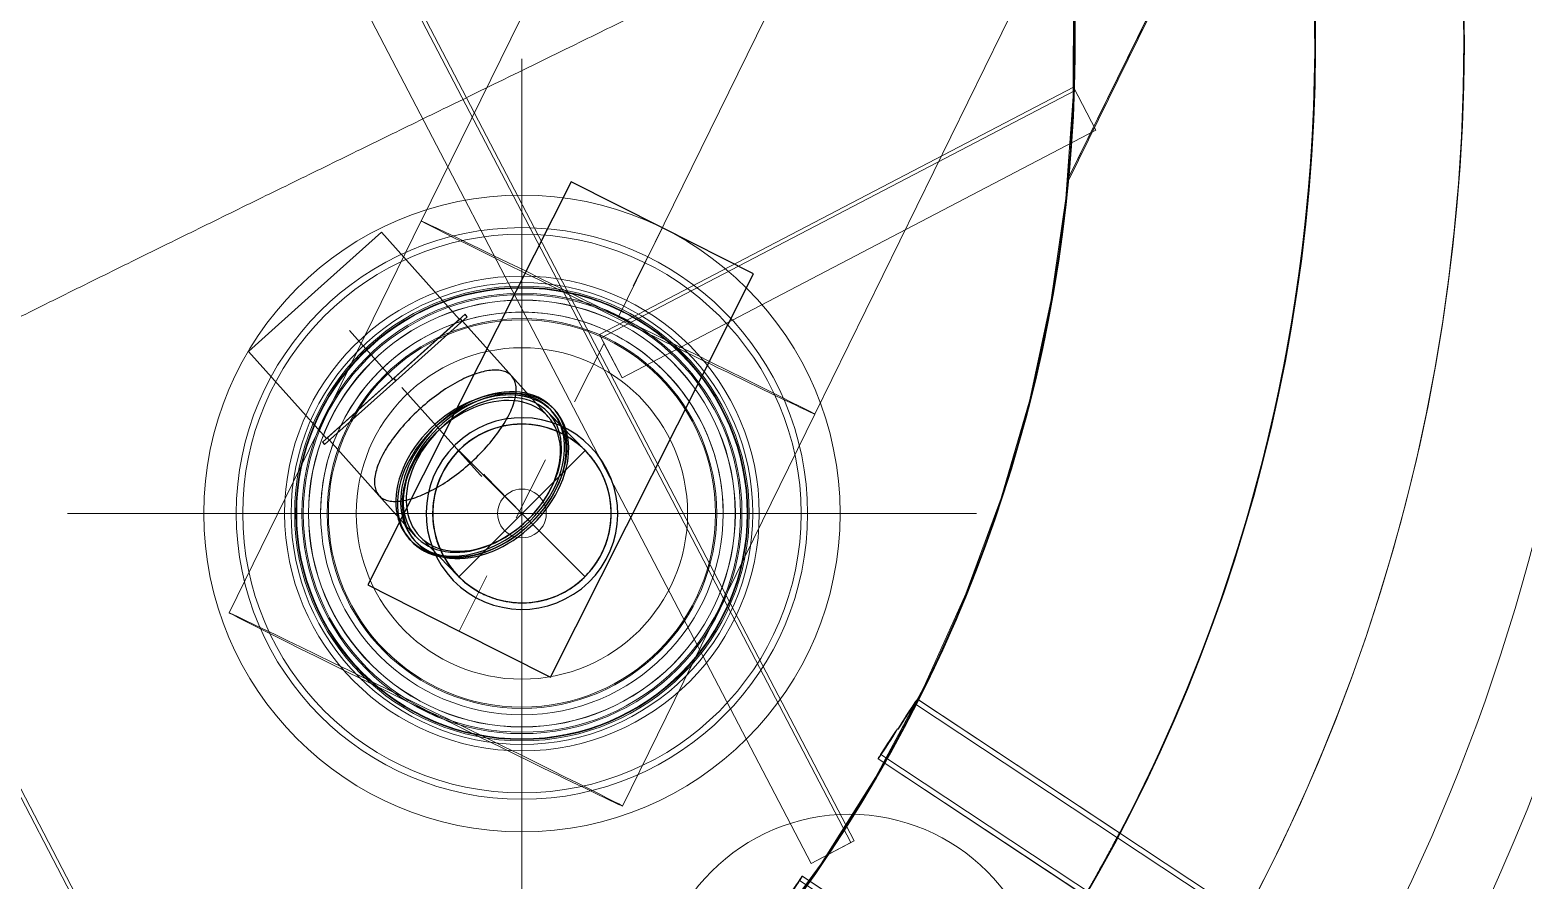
# Model space of a CAD drawing. Header units: metres. Extents: x 1753726 to 1755216, y 5920592 to 5921703.
# Drawn here: x 1754214.161 to 1754216.461, y 5920998.963 to 5921000.272 of the extents above; entities that cross this region are included whole.
import ezdxf

# ---------------------------------------------------------------- set-up
doc = ezdxf.new("R2010")
doc.units = ezdxf.units.M
for name, pattern in [('CENTER', [50.8, 31.75, -6.35, 6.35, -6.35]), ('Centre', [0.01, 0.006, -0.00125, 0.0015, -0.00125]), ('HIDDEN2', [4.7625, 3.175, -1.5875])]:
    doc.linetypes.add(name, pattern=pattern)
for name, color, linetype, lineweight in [('A-FLOR-____-OTLN', 9, 'Continuous', 9), ('A-GENM-____-OTLN', 4, 'Continuous', 9), ('A-WALL-____-OTLN', 2, 'Continuous', 9), ('M-HVAC-DUCT-CNTR', 70, 'Centre', 9), ('M-HVAC-DUCT-OTLN', 70, 'Continuous', 25), ('P-PIPE-____-CNTR', 1, 'CENTER', 9), ('P-PIPE-____-OTLN', 6, 'HIDDEN2', 18), ('S-BEAM-____-OTLN', 7, 'Continuous', 9), ('S-FNDN-____-OTLN', 7, 'Continuous', 9)]:
    doc.layers.add(name, color=color, linetype=linetype, lineweight=lineweight)

# ---------------------------------------------------------------- blocks, each defined once
blk = doc.blocks.new('308492-ARUP-TUTB-MOD-0001_rvt-1-X-ARUP-GL-HERNE_BAY_ALIGNMENT')
at = {"layer": 'P-PIPE-____-CNTR'}
blk.add_line((1754215.067, 5920999.829), (1754222.3612, 5921014.6943), dxfattribs=at)
blk.add_line((1754215.067, 5920999.829), (1754222.3612, 5921014.6943), dxfattribs=at)
at = {"layer": 'P-PIPE-____-OTLN'}
for p, q in [((1754222.0583, 5921014.843), (1754214.764, 5920999.9776)), ((1754215.37, 5920999.6803), (1754222.6642, 5921014.5456))]:
    blk.add_line(p, q, dxfattribs=at)
for start_param, end_param in [(0, 1.570796), (4.712389, 6.283185), (1.570796, 3.141593), (3.141593, 4.712389)]:
    blk.add_ellipse((1754215.067, 5920999.829), major_axis=(-0.303, 0.1487), ratio=0.005, start_param=start_param, end_param=end_param, dxfattribs=at)
blk = doc.blocks.new('308492-ARUP-STTW-MOD-0400_rvt-1-X-ARUP-GL-HERNE_BAY_ALIGNMENT')
at = {"layer": 'A-FLOR-____-OTLN'}
for start, end in [(0, 180), (0, 180), (180, 0), (180, 0)]:
    blk.add_arc((1754213.52, 5921000.2536), 3.35, start, end, dxfattribs=at)
at = {"layer": 'S-BEAM-____-OTLN'}
for radius, start, end in [(3.355, 0, 180), (3.355, 0, 180), (3.055, 0, 180), (3.055, 0, 180), (3.355, 180, 0), (3.355, 180, 0), (3.055, 180, 0), (3.055, 180, 0)]:
    blk.add_arc((1754213.52, 5921000.2536), radius, start, end, dxfattribs=at)
at = {"layer": 'S-FNDN-____-OTLN'}
for radius, start, end in [(4.175, 23.9577, 203.9577), (4.175, 23.9577, 203.9577), (3.175, 23.9577, 203.9577), (3.175, 23.9577, 203.9577), (4.175, 203.9577, 23.9577), (4.175, 203.9577, 23.9577), (3.175, 203.9577, 23.9577), (3.175, 203.9577, 23.9577)]:
    blk.add_arc((1754213.5201, 5921000.2533), radius, start, end, dxfattribs=at)
blk = doc.blocks.new('Bell Out - Insitu8 - Bell Out - Insitu-4405573-X-ARUP-GL-HERNE_BAY_ALIGNMENT')
at = {"layer": 'A-WALL-____-OTLN'}
for radius, start, end in [(2.85, 0, 180), (2.85, 0, 180), (2.25, 0, 180), (2.25, 0, 180), (2.85, 180, 0), (2.85, 180, 0), (2.25, 180, 0), (2.25, 180, 0)]:
    blk.add_arc((-221.1651, -116.2567), radius, start, end, dxfattribs=at)
blk = doc.blocks.new('Bell Out - Insitu11 - Bell Out - Insitu-4408642-X-ARUP-GL-HERNE_BAY_ALIGNMENT')
at = {"layer": 'A-WALL-____-OTLN'}
blk.add_line((-218.9239, -116.4706), (-218.5732, -115.7559), dxfattribs=at)
at = {"layer": 'A-WALL-____-OTLN', "flags": 128}
blk.add_lwpolyline([(-218.5872, -115.7813), (-218.7553, -116.1236), (-218.9234, -116.4657)], dxfattribs=at)
at = {"layer": 'A-WALL-____-OTLN'}
for radius, start, end in [(2.8501, 40.8, 220.8), (2.6211, 40.8, 220.8), (2.2511, 40.8, 220.8), (2.2511, 40.8, 220.8), (2.8501, 220.8, 22.987), (2.6211, 220.8, 10.4555), (2.2511, 220.8, 7.5999), (2.2511, 220.8, 354.6777)]:
    blk.add_arc((-221.1648, -116.2569), radius, start, end, dxfattribs=at)
blk.add_open_spline([(-218.9234, -116.4657), (-218.9235, -116.4672), (-218.9238, -116.4695), (-218.9239, -116.4709), (-218.9238, -116.4703), (-218.9237, -116.4688), (-218.9236, -116.4673), (-218.9234, -116.4652), (-218.9231, -116.4626), (-218.9228, -116.4596), (-218.9225, -116.4563), (-218.9222, -116.4526), (-218.9219, -116.4484), (-218.9215, -116.4439), (-218.9211, -116.4392), (-218.9207, -116.4342), (-218.9203, -116.4288), (-218.9199, -116.4232), (-218.9194, -116.4175), (-218.919, -116.4115), (-218.9185, -116.4033), (-218.9175, -116.3883), (-218.9163, -116.3653), (-218.915, -116.336), (-218.9142, -116.3054), (-218.9137, -116.2736), (-218.9137, -116.2409), (-218.9146, -116.1795), (-218.919, -116.0866), (-218.9278, -116.002), (-218.9335, -115.9592)], degree=3, knots=[0, 0, 0, 0, 0.026316, 0.052632, 0.078947, 0.092105, 0.105263, 0.118421, 0.131579, 0.144737, 0.157895, 0.171053, 0.184211, 0.197368, 0.210526, 0.223684, 0.236842, 0.25, 0.263158, 0.276316, 0.289474, 0.315789, 0.368421, 0.421053, 0.473684, 0.526316, 0.578947, 0.631579, 0.815789, 1, 1, 1, 1], dxfattribs=at)
blk = doc.blocks.new('MH07 BENCHING - MH07 BENCHING-4517418-X-ARUP-GL-HERNE_BAY_ALIGNMENT')
at = {"layer": 'A-FLOR-____-OTLN'}
for start, end in [(0, 180), (0, 9.1885), (180, 0), (225.6746, 0)]:
    blk.add_arc((-221.1648, -116.2567), 2.25, start, end, dxfattribs=at)
for points, knots in [([(-219.6745, -116.2567), (-219.6474, -116.2435), (-219.5932, -116.217), (-219.5119, -116.1772), (-219.4307, -116.1373), (-219.3224, -116.0842), (-219.16, -116.0043), (-219.0248, -115.9376), (-218.9437, -115.8974)], [0, 0, 0, 0, 0.111111, 0.222222, 0.333333, 0.444444, 0.666667, 1, 1, 1, 1]), ([(-222.7369, -117.8663), (-222.6738, -117.8318), (-222.5474, -117.7627), (-222.358, -117.6588), (-222.1686, -117.5548), (-221.9793, -117.4506), (-221.8215, -117.3638), (-221.6953, -117.2943), (-221.6006, -117.2422), (-221.5216, -117.1988), (-221.4584, -117.1642), (-221.4109, -117.1382), (-221.3635, -117.1123), (-221.3159, -117.0864), (-221.2684, -117.0605), (-221.2208, -117.0348), (-221.1731, -117.0091), (-221.1254, -116.9834), (-221.0777, -116.9579), (-221.0299, -116.9324), (-220.982, -116.9072), (-220.9181, -116.8736), (-220.8381, -116.8319), (-220.7578, -116.7908), (-220.6935, -116.7581), (-220.6452, -116.7337), (-220.5968, -116.7094), (-220.5483, -116.6852), (-220.4998, -116.6611), (-220.4513, -116.6371), (-220.4028, -116.6131), (-220.3543, -116.5892), (-220.3057, -116.5653), (-220.2571, -116.5415), (-220.2086, -116.5177), (-220.1438, -116.486), (-220.0629, -116.4465), (-219.9658, -116.399), (-219.8363, -116.3358), (-219.7392, -116.2884), (-219.6745, -116.2567)], [0, 0, 0, 0, 0.0625, 0.125, 0.1875, 0.25, 0.3125, 0.34375, 0.375, 0.40625, 0.421875, 0.4375, 0.453125, 0.46875, 0.484375, 0.5, 0.515625, 0.53125, 0.546875, 0.5625, 0.578125, 0.59375, 0.625, 0.65625, 0.671875, 0.6875, 0.703125, 0.71875, 0.734375, 0.75, 0.765625, 0.78125, 0.796875, 0.8125, 0.828125, 0.84375, 0.875, 0.90625, 0.9375, 1, 1, 1, 1])]:
    blk.add_open_spline(points, degree=3, knots=knots, dxfattribs=at)
blk = doc.blocks.new('Generic Model - Access Cover - WSL - Floor Base - Inspector Riser 2-4943974-X-ARUP-GL-HERNE_BAY_ALIGNMENT')
at = {"layer": 'A-GENM-____-OTLN'}
for p, q in [((0, -0.7), (0, 0.7)), ((0.7, 0), (-0.7, 0))]:
    blk.add_line(p, q, dxfattribs=at)
for radius, start, end in [(0.49, 0, 180), (0.49, 0, 180), (0.49, 0, 180), (0.49, 0, 180), (0.44, 0, 180), (0.43, 0, 180), (0.43, 0, 180), (0.3655, 0, 180), (0.3655, 0, 180), (0.3555, 0, 180), (0.3555, 0, 180), (0.35, 0, 180), (0.35, 0, 180), (0.348, 0, 180), (0.3469, 0, 180), (0.3389, 0, 180), (0.3368, 0, 180), (0.3287, 0, 180), (0.3285, 0, 180), (0.3, 90, 270), (0.3, 90, 270), (0.3, 270, 90), (0.3, 270, 90), (0.2981, 0, 180), (0.2551, 0, 180), (0.49, 180, 0), (0.49, 180, 0), (0.49, 180, 0), (0.49, 180, 0), (0.44, 180, 0), (0.43, 180, 0), (0.43, 180, 0), (0.3655, 180, 0), (0.3655, 180, 0), (0.3555, 180, 0), (0.3555, 180, 0), (0.35, 180, 0), (0.35, 180, 0), (0.348, 180, 0), (0.3469, 180, 0), (0.3389, 180, 0), (0.3368, 180, 0), (0.3287, 180, 0), (0.3285, 180, 0), (0.2981, 180, 0), (0.2551, 180, 0)]:
    blk.add_arc((0, 0), radius, start, end, dxfattribs=at)
for start_param, end_param in [(4.712389, 7.853982), (1.570796, 4.712389)]:
    blk.add_ellipse((0, 0), major_axis=(0, 0.0375), ratio=1, start_param=start_param, end_param=end_param, dxfattribs=at)
blk = doc.blocks.new('PFC-Parallel Flange Channels _AS 3679_1_ - 150PFC-4829336-X-ARUP-GL-HERNE_BAY_ALIGNMENT')
at = {"layer": 'S-BEAM-____-OTLN'}
for p, q in [((-1.1314, 0.0249), (-1.1314, -0.0501)), ((-1.1314, -0.0501), (-1.1314, 0.0249)), ((1.0198, 0.0249), (-1.1314, 0.0249)), ((-1.1314, 0.0249), (1.0198, 0.0249)), ((1.0198, 0.0249), (1.0198, -0.0501)), ((1.0198, -0.0501), (1.0198, 0.0249)), ((1.0198, 0.0189), (-1.1314, 0.0189)), ((-1.1314, 0.0089), (-1.1314, 0.0189)), ((-1.1314, 0.0089), (-1.1314, 0.0189)), ((-1.1314, 0.0189), (1.0198, 0.0189)), ((-1.1314, -0.0501), (-1.1314, 0.0089)), ((-1.1314, 0.0089), (-1.1314, -0.0501)), ((1.0198, 0.0189), (1.0198, 0.0089)), ((1.0198, 0.0189), (1.0198, 0.0089)), ((1.0198, -0.0501), (1.0198, 0.0089)), ((1.0198, 0.0089), (1.0198, -0.0501)), ((-1.1314, -0.0501), (1.0198, -0.0501)), ((-1.1314, -0.0501), (1.0198, -0.0501)), ((-1.1314, -0.0501), (1.0198, -0.0501)), ((-1.1314, -0.0501), (1.0198, -0.0501))]:
    blk.add_line(p, q, dxfattribs=at)
blk = doc.blocks.new('PFC-Parallel Flange Channels _AS 3679_1_ - 150PFC-4829338-X-ARUP-GL-HERNE_BAY_ALIGNMENT')
at = {"layer": 'S-BEAM-____-OTLN'}
for p, q in [((-1.0007, 0.0249), (-1.0007, -0.0501)), ((-1.0007, -0.0501), (-1.0007, 0.0249)), ((0.888, 0.0249), (-1.0007, 0.0249)), ((-1.0007, 0.0249), (0.888, 0.0249)), ((0.888, 0.0249), (0.888, -0.0501)), ((0.888, -0.0501), (0.888, 0.0249)), ((0.888, 0.0189), (-1.0007, 0.0189)), ((-1.0007, 0.0089), (-1.0007, 0.0189)), ((-1.0007, 0.0089), (-1.0007, 0.0189)), ((-1.0007, 0.0189), (0.888, 0.0189)), ((-1.0007, -0.0501), (-1.0007, 0.0089)), ((-1.0007, 0.0089), (-1.0007, -0.0501)), ((0.888, 0.0189), (0.888, 0.0089)), ((0.888, 0.0189), (0.888, 0.0089)), ((0.888, -0.0501), (0.888, 0.0089)), ((0.888, 0.0089), (0.888, -0.0501)), ((-1.0007, -0.0501), (0.888, -0.0501)), ((-1.0007, -0.0501), (0.888, -0.0501)), ((-1.0007, -0.0501), (0.888, -0.0501)), ((-1.0007, -0.0501), (0.888, -0.0501))]:
    blk.add_line(p, q, dxfattribs=at)
blk = doc.blocks.new('PFC-Parallel Flange Channels _AS 3679_1_ - 150PFC-4824207-X-ARUP-GL-HERNE_BAY_ALIGNMENT')
at = {"layer": 'S-BEAM-____-OTLN'}
for p, q in [((-0.4916, 0.0249), (-0.4916, -0.0501)), ((-0.4916, -0.0501), (-0.4916, 0.0249)), ((0.3316, 0.0249), (-0.4916, 0.0249)), ((-0.4916, 0.0249), (0.3316, 0.0249)), ((0.3316, 0.0249), (0.3316, -0.0501)), ((0.3316, -0.0501), (0.3316, 0.0249)), ((0.3316, 0.0189), (-0.4916, 0.0189)), ((-0.4916, 0.0089), (-0.4916, 0.0189)), ((-0.4916, 0.0089), (-0.4916, 0.0189)), ((-0.4916, 0.0189), (0.3316, 0.0189)), ((-0.4916, -0.0501), (-0.4916, 0.0089)), ((-0.4916, 0.0089), (-0.4916, -0.0501)), ((0.3316, 0.0189), (0.3316, 0.0089)), ((0.3316, 0.0189), (0.3316, 0.0089)), ((0.3316, -0.0501), (0.3316, 0.0089)), ((0.3316, 0.0089), (0.3316, -0.0501)), ((-0.4916, -0.0501), (0.3316, -0.0501)), ((-0.4916, -0.0501), (0.3316, -0.0501)), ((-0.4916, -0.0501), (0.3316, -0.0501)), ((-0.4916, -0.0501), (0.3316, -0.0501))]:
    blk.add_line(p, q, dxfattribs=at)
blk = doc.blocks.new('Structural Foundation - Hard Pile1 - 600mm Dia-5192699-X-ARUP-GL-HERNE_BAY_ALIGNMENT')
at = {"layer": 'S-FNDN-____-OTLN'}
for start, end in [(0, 180), (0, 180), (180, 0), (180, 0)]:
    blk.add_arc((0, 0), 0.3, start, end, dxfattribs=at)
blk = doc.blocks.new('WSL_Vent Type A - WSL_Vent Type A-5060836-X-ARUP-GL-HERNE_BAY_ALIGNMENT')
at = {"layer": 'A-GENM-____-OTLN'}
for p, q in [((-0.165, 0.055), (-2.9249, 0.055)), ((-0.165, 0.047), (-2.9249, 0.047)), ((-2.9249, -0.047), (-0.165, -0.047)), ((-2.9249, -0.055), (-0.165, -0.055))]:
    blk.add_line(p, q, dxfattribs=at)
for major_axis, start_param, end_param in [((0, 0.055), 4.712389, 7.853982), ((0, 0.047), 4.712389, 7.853982), ((0, 0.055), 1.570796, 4.712389), ((0, 0.047), 1.570796, 4.712389)]:
    blk.add_ellipse((-2.9249, 0), major_axis=major_axis, ratio=0.009999, start_param=start_param, end_param=end_param, dxfattribs=at)
blk = doc.blocks.new('WSL_Vent Type A - WSL_Vent Type A-5060837-X-ARUP-GL-HERNE_BAY_ALIGNMENT')
at = {"layer": 'A-GENM-____-OTLN'}
for p, q in [((-0.165, 0.055), (-3.2438, 0.055)), ((-0.165, 0.047), (-3.2438, 0.047)), ((-3.2438, -0.047), (-0.165, -0.047)), ((-3.2438, -0.055), (-0.165, -0.055))]:
    blk.add_line(p, q, dxfattribs=at)
for major_axis, start_param, end_param in [((0, 0.055), 4.712389, 7.853982), ((0, 0.047), 4.712389, 7.853982), ((0, 0.055), 1.570796, 4.712389), ((0, 0.047), 1.570796, 4.712389)]:
    blk.add_ellipse((-3.2438, 0), major_axis=major_axis, ratio=0.009999, start_param=start_param, end_param=end_param, dxfattribs=at)
blk = doc.blocks.new('Round Segmented Bend - Flanged - Standard-5178027-X-ARUP-GL-HERNE_BAY_ALIGNMENT')
at = {"layer": 'M-HVAC-DUCT-OTLN'}
for p, q in [((1754604.0484, 5921263.0577), (1754603.9736, 5921263.0875)), ((1754604.0554, 5921263.0657), (1754604.0521, 5921263.067)), ((1754604.0517, 5921263.0564), (1754604.0484, 5921263.0577)), ((1754603.9975, 5921262.93), (1754604.0008, 5921262.9286)), ((1754603.8718, 5921262.832), (1754603.9466, 5921262.8022)), ((1754603.9429, 5921262.7929), (1754603.9462, 5921262.7916)), ((1754603.9466, 5921262.8022), (1754603.9499, 5921262.8009))]:
    blk.add_line(p, q, dxfattribs=at)
for start, end in [(338.2764, 158.2764), (338.2764, 158.2764), (158.2764, 338.2764), (158.2764, 338.2764)]:
    blk.add_arc((1754603.9227, 5921262.9598), 0.1475, start, end, dxfattribs=at)
for centre, major_axis, ratio, start_param, end_param in [((1754603.9227, 5921262.9598), (-0.135, 0.0259), 1, 2.952019, 6.093611), ((1754603.9975, 5921262.93), (0.0546, 0.137), 0.707107, 4.712389, 7.853982), ((1754604.0008, 5921262.9286), (0.0546, 0.137), 0.707107, 4.712389, 7.853982), ((1754604.0008, 5921262.9286), (0.0509, 0.1277), 0.707107, 4.712389, 7.853982), ((1754603.9227, 5921262.9598), (-0.1148, 0.0756), 1, 0.203125, 3.344718), ((1754603.9975, 5921262.93), (0.0546, 0.137), 0.707107, 1.570796, 4.712389), ((1754604.0008, 5921262.9286), (0.0546, 0.137), 0.707107, 1.570796, 4.712389), ((1754604.0008, 5921262.9286), (0.0509, 0.1277), 0.707107, 1.570796, 4.712389)]:
    blk.add_ellipse(centre, major_axis=major_axis, ratio=ratio, start_param=start_param, end_param=end_param, dxfattribs=at)
for points in [[(1754604.0504, 5921262.9089), (1754604.0549, 5921262.92), (1754604.0608, 5921262.9435), (1754604.0603, 5921262.9798), (1754604.0505, 5921263.0147), (1754604.035, 5921263.0407), (1754604.0189, 5921263.0586), (1754604.0051, 5921263.0703), (1754603.99, 5921263.0801), (1754603.9737, 5921263.0879), (1754603.9566, 5921263.0934), (1754603.9388, 5921263.0967), (1754603.9208, 5921263.0976), (1754603.8968, 5921263.0958), (1754603.8677, 5921263.0875), (1754603.8365, 5921263.069), (1754603.8112, 5921263.0429), (1754603.7994, 5921263.0218), (1754603.795, 5921263.0107)], [(1754603.795, 5921263.0107), (1754603.7905, 5921262.9995), (1754603.7846, 5921262.9761), (1754603.7851, 5921262.9397), (1754603.7949, 5921262.9048), (1754603.8104, 5921262.8788), (1754603.8265, 5921262.861), (1754603.8402, 5921262.8492), (1754603.8554, 5921262.8394), (1754603.8717, 5921262.8317), (1754603.8888, 5921262.8261), (1754603.9065, 5921262.8228), (1754603.9246, 5921262.8219), (1754603.9485, 5921262.8238), (1754603.9777, 5921262.832), (1754604.0088, 5921262.8506), (1754604.0342, 5921262.8766), (1754604.046, 5921262.8977), (1754604.0504, 5921262.9089)]]:
    blk.add_open_spline(points, degree=3, knots=[0, 0, 0, 0, 0.083333, 0.166667, 0.25, 0.333333, 0.375, 0.416667, 0.458333, 0.5, 0.541667, 0.583333, 0.625, 0.666667, 0.75, 0.833333, 0.916667, 1, 1, 1, 1], dxfattribs=at)
blk = doc.blocks.new('Round Segmented Bend - Flanged - Standard-V6-X-ARUP-GL-HERNE_BAY_ALIGNMENT')
at = {"layer": 'M-HVAC-DUCT-OTLN'}
for p, q in [((1754604.0587, 5921263.0644), (1754604.0554, 5921263.0657)), ((1754604.055, 5921263.0551), (1754604.0517, 5921263.0564)), ((1754604.1298, 5921263.0253), (1754604.055, 5921263.0551)), ((1754604.2356, 5921262.9831), (1754604.1298, 5921263.0253)), ((1754604.2393, 5921262.9924), (1754604.1847, 5921262.8554)), ((1754604.244, 5921262.9905), (1754604.2393, 5921262.9924)), ((1754604.1894, 5921262.8535), (1754604.244, 5921262.9905)), ((1754604.1894, 5921262.8535), (1754604.2403, 5921262.9812)), ((1754604.2403, 5921262.9812), (1754604.2356, 5921262.9831)), ((1754604.1847, 5921262.8554), (1754604.1301, 5921262.7183)), ((1754604.1348, 5921262.7165), (1754604.1894, 5921262.8535)), ((1754604.1385, 5921262.7258), (1754604.1894, 5921262.8535)), ((1754604.1847, 5921262.8554), (1754604.1894, 5921262.8535)), ((1754603.9462, 5921262.7916), (1754603.9495, 5921262.7903)), ((1754603.9499, 5921262.8009), (1754603.9532, 5921262.7996)), ((1754603.9532, 5921262.7996), (1754604.028, 5921262.7698)), ((1754604.028, 5921262.7698), (1754604.1338, 5921262.7276)), ((1754604.1301, 5921262.7183), (1754604.1348, 5921262.7165)), ((1754604.1338, 5921262.7276), (1754604.1385, 5921262.7258))]:
    blk.add_line(p, q, dxfattribs=at)
for centre, major_axis, start_param, end_param in [((1754604.0041, 5921262.9273), (0.0546, 0.137), 4.712389, 7.853982), ((1754604.0008, 5921262.9286), (0.0546, 0.137), 4.712389, 7.853982), ((1754604.0008, 5921262.9286), (0.0509, 0.1277), 4.712389, 7.853982), ((1754604.0008, 5921262.9286), (0.0546, 0.137), 1.570796, 4.712389), ((1754604.0008, 5921262.9286), (0.0509, 0.1277), 1.570796, 4.712389), ((1754604.0041, 5921262.9273), (0.0546, 0.137), 1.570796, 4.712389)]:
    blk.add_ellipse(centre, major_axis=major_axis, ratio=0.707107, start_param=start_param, end_param=end_param, dxfattribs=at)
for points in [[(1754604.1318, 5921262.8764), (1754604.1363, 5921262.8876), (1754604.1439, 5921262.9104), (1754604.151, 5921262.9437), (1754604.1532, 5921262.9738), (1754604.1507, 5921262.9946), (1754604.1464, 5921263.0078), (1754604.1419, 5921263.0158), (1754604.1364, 5921263.0218), (1754604.1299, 5921263.0256), (1754604.1226, 5921263.0273), (1754604.1145, 5921263.0267), (1754604.1058, 5921263.024), (1754604.0935, 5921263.0174), (1754604.0775, 5921263.004), (1754604.0583, 5921262.9806), (1754604.0405, 5921262.9516), (1754604.0304, 5921262.9298), (1754604.026, 5921262.9186)], [(1754604.026, 5921262.9186), (1754604.0215, 5921262.9075), (1754604.0139, 5921262.8847), (1754604.0068, 5921262.8514), (1754604.0047, 5921262.8212), (1754604.0071, 5921262.8005), (1754604.0115, 5921262.7873), (1754604.0159, 5921262.7793), (1754604.0214, 5921262.7733), (1754604.0279, 5921262.7694), (1754604.0352, 5921262.7678), (1754604.0433, 5921262.7683), (1754604.0521, 5921262.7711), (1754604.0643, 5921262.7777), (1754604.0804, 5921262.7911), (1754604.0995, 5921262.8145), (1754604.1173, 5921262.8435), (1754604.1274, 5921262.8653), (1754604.1318, 5921262.8764)]]:
    blk.add_open_spline(points, degree=3, knots=[0, 0, 0, 0, 0.083333, 0.166667, 0.25, 0.333333, 0.375, 0.416667, 0.458333, 0.5, 0.541667, 0.583333, 0.625, 0.666667, 0.75, 0.833333, 0.916667, 1, 1, 1, 1], dxfattribs=at)
blk = doc.blocks.new('Pipe Fittings 1 - Pipe Fittings 1-5179096-X-ARUP-GL-HERNE_BAY_ALIGNMENT')
at = {"layer": 'P-PIPE-____-OTLN'}
for p, q in [((-219.9208, -116.5329), (-220.2168, -117.1361)), ((-219.6108, -117.4335), (-219.3148, -116.8303))]:
    blk.add_line(p, q, dxfattribs=at)
for centre, start_param, end_param in [((-219.6178, -116.6816), 0, 1.570796), ((-219.6178, -116.6816), 4.712389, 6.283185), ((-219.6178, -116.6816), 1.570796, 3.141593), ((-219.6178, -116.6816), 3.141593, 4.712389), ((-219.9138, -117.2848), 0, 1.570796), ((-219.9138, -117.2848), 4.712389, 6.283185), ((-219.9138, -117.2848), 1.570796, 3.141593), ((-219.9138, -117.2848), 3.141593, 4.712389)]:
    blk.add_ellipse(centre, major_axis=(-0.303, 0.1487), ratio=0.005, start_param=start_param, end_param=end_param, dxfattribs=at)
blk = doc.blocks.new('308492-ARUP-STPW-MOD-1900_rvt-1-X-ARUP-GL-HERNE_BAY_ALIGNMENT')
at = {"layer": 'A-FLOR-____-OTLN'}
for centre, radius, start, end in [((1754213.52, 5921000.2536), 3.35, 0, 180), ((1754213.52, 5921000.2536), 3.35, 0, 180), ((1754213.52, 5921000.2536), 2.62, 27.6137, 206.3558), ((1754213.52, 5921000.2536), 2.62, 27.6137, 206.3558), ((1754213.52, 5921000.2533), 2.62, 207.6365, 26.2773), ((1754213.52, 5921000.2533), 2.62, 207.6365, 26.2773), ((1754213.52, 5921000.2536), 2.25, 220.8, 27.5135), ((1754213.52, 5921000.2536), 2.25, 220.8, 27.5135), ((1754213.52, 5921000.2536), 3.35, 180, 0), ((1754213.52, 5921000.2536), 3.35, 180, 0), ((1754214.919, 5920999.5274), 0.31, 0, 180), ((1754214.919, 5920999.5274), 0.3, 90, 270), ((1754214.919, 5920999.5274), 0.3, 90, 270), ((1754214.919, 5920999.5274), 0.3, 270, 90), ((1754214.919, 5920999.5274), 0.3, 270, 90), ((1754214.919, 5920999.5274), 0.31, 180, 0), ((1754214.919, 5920999.5274), 0.31, 180, 0)]:
    blk.add_arc(centre, radius, start, end, dxfattribs=at)
blk.add_ellipse((1754214.919, 5920999.5274), major_axis=(0, 0.31), ratio=1, start_param=4.712389, end_param=7.853982, dxfattribs=at)
at = {"layer": 'A-WALL-____-OTLN'}
for p, q in [((1754215.8393, 5920999.0358), (1754215.5289, 5920999.2412)), ((1754215.8393, 5920999.0358), (1754215.5289, 5920999.2412)), ((1754215.4768, 5920999.1438), (1754215.786, 5920998.9392)), ((1754215.4768, 5920999.1438), (1754215.786, 5920998.9392))]:
    blk.add_line(p, q, dxfattribs=at)
at = {"layer": 'A-WALL-____-OTLN', "flags": 128}
for points in [[(1754215.6073, 5921001.093), (1754215.6609, 5921000.945), (1754215.704, 5921000.7935), (1754215.7364, 5921000.6395), (1754215.7579, 5921000.4836), (1754215.7685, 5921000.3265), (1754215.7681, 5921000.1691), (1754215.7566, 5921000.0121), (1754215.7343, 5920999.8563), (1754215.701, 5920999.7024), (1754215.6571, 5920999.5512), (1754215.6028, 5920999.4035), (1754215.5382, 5920999.2599), (1754215.4638, 5920999.1212), (1754215.3798, 5920998.988)], [(1754215.3798, 5920998.988), (1754215.4638, 5920999.1212), (1754215.5382, 5920999.2599), (1754215.6028, 5920999.4035), (1754215.6571, 5920999.5512), (1754215.701, 5920999.7024), (1754215.7343, 5920999.8563), (1754215.7566, 5921000.0121), (1754215.7681, 5921000.1691), (1754215.7685, 5921000.3265), (1754215.7579, 5921000.4836), (1754215.7364, 5921000.6395), (1754215.704, 5921000.7935), (1754215.6609, 5921000.945), (1754215.6073, 5921001.093)], [(1754215.76, 5921000.0421), (1754215.9284, 5921000.3848), (1754216.0968, 5921000.7276)], [(1754215.3798, 5920998.988), (1754215.2819, 5920998.8549), (1754215.1745, 5920998.7293), (1754215.0581, 5920998.612), (1754214.9335, 5920998.5035), (1754214.8012, 5920998.4045), (1754214.6621, 5920998.3154), (1754214.5167, 5920998.2368), (1754214.366, 5920998.1691), (1754214.2107, 5920998.1126), (1754214.0517, 5920998.0677), (1754213.8898, 5920998.0345), (1754213.726, 5920998.0133), (1754213.561, 5920998.0042), (1754213.3958, 5920998.0073), (1754213.2312, 5920998.0224), (1754213.0682, 5920998.0496), (1754212.9077, 5920998.0887), (1754212.7504, 5920998.1394), (1754212.5973, 5920998.2016), (1754212.4492, 5920998.2748)], [(1754212.4492, 5920998.2748), (1754212.5973, 5920998.2016), (1754212.7504, 5920998.1394), (1754212.9077, 5920998.0887), (1754213.0682, 5920998.0496), (1754213.2312, 5920998.0224), (1754213.3958, 5920998.0073), (1754213.561, 5920998.0042), (1754213.726, 5920998.0133), (1754213.8898, 5920998.0345), (1754214.0517, 5920998.0677), (1754214.2107, 5920998.1126), (1754214.366, 5920998.1691), (1754214.5167, 5920998.2368), (1754214.6621, 5920998.3154), (1754214.8012, 5920998.4045), (1754214.9335, 5920998.5035), (1754215.0581, 5920998.612), (1754215.1745, 5920998.7293), (1754215.2819, 5920998.8549), (1754215.3798, 5920998.988)]]:
    blk.add_lwpolyline(points, dxfattribs=at)
at = {"layer": 'A-WALL-____-OTLN'}
for centre, radius, start, end in [((1754213.52, 5921000.2536), 2.62, 40.8, 220.8), ((1754213.52, 5921000.2536), 2.62, 40.8, 220.8), ((1754213.52, 5921000.2536), 2.62, 40.8, 220.8), ((1754213.52, 5921000.2536), 2.62, 40.8, 220.8), ((1754213.52, 5921000.2536), 2.62, 40.8, 220.8), ((1754213.52, 5921000.2536), 2.62, 40.8, 220.8), ((1754213.5197, 5921000.2538), 2.62, 325.7646, 145.7646), ((1754213.5197, 5921000.2538), 2.62, 325.7646, 145.7646), ((1754213.52, 5921000.2536), 2.25, 40.8, 220.8), ((1754213.52, 5921000.2536), 2.25, 40.8, 220.8), ((1754213.52, 5921000.2536), 2.25, 40.8, 220.8), ((1754213.52, 5921000.2536), 2.25, 40.8, 220.8), ((1754213.52, 5921000.2536), 2.25, 40.8, 220.8), ((1754213.52, 5921000.2536), 2.25, 40.8, 220.8), ((1754213.52, 5921000.2536), 2.62, 220.8, 40.8), ((1754213.52, 5921000.2536), 2.62, 220.8, 40.8), ((1754213.52, 5921000.2536), 2.62, 220.8, 40.8), ((1754213.52, 5921000.2536), 2.62, 220.8, 40.8), ((1754213.52, 5921000.2536), 2.62, 220.8, 40.8), ((1754213.5197, 5921000.2538), 2.62, 145.7646, 325.7646), ((1754213.5197, 5921000.2538), 2.62, 145.7646, 325.7646), ((1754213.52, 5921000.2536), 2.25, 220.8, 40.8), ((1754213.52, 5921000.2536), 2.25, 220.8, 40.8), ((1754213.52, 5921000.2536), 2.25, 220.8, 40.8), ((1754213.52, 5921000.2536), 2.25, 220.8, 40.8), ((1754213.52, 5921000.2536), 2.25, 220.8, 40.8), ((1754213.52, 5921000.2536), 2.62, 220.8, 10.4235), ((1754213.52, 5921000.2536), 2.25, 220.8, 354.6048)]:
    blk.add_arc(centre, radius, start, end, dxfattribs=at)
for points, knots in [([(1754215.6422, 5921001.0011), (1754215.6527, 5921000.9712), (1754215.6726, 5921000.9108), (1754215.7068, 5921000.7894), (1754215.7329, 5921000.6684), (1754215.751, 5921000.5495), (1754215.7609, 5921000.4619), (1754215.7672, 5921000.3763), (1754215.7701, 5921000.2934), (1754215.7701, 5921000.2275), (1754215.769, 5921000.184), (1754215.7681, 5921000.16), (1754215.7674, 5921000.1455), (1754215.7668, 5921000.1342), (1754215.7664, 5921000.1259), (1754215.7659, 5921000.1178), (1754215.7654, 5921000.11), (1754215.7649, 5921000.1024), (1754215.7644, 5921000.0949), (1754215.7639, 5921000.0878), (1754215.7634, 5921000.081), (1754215.7629, 5921000.0746), (1754215.7624, 5921000.0684), (1754215.7619, 5921000.0627), (1754215.7614, 5921000.0575), (1754215.761, 5921000.0529), (1754215.7605, 5921000.0474), (1754215.7602, 5921000.044), (1754215.76, 5921000.0421)], [0, 0, 0, 0, 0.083333, 0.166667, 0.333333, 0.416667, 0.5, 0.583333, 0.666667, 0.75, 0.791667, 0.8125, 0.833333, 0.84375, 0.854167, 0.864583, 0.875, 0.885417, 0.895833, 0.90625, 0.916667, 0.927083, 0.9375, 0.947917, 0.958333, 0.96875, 0.979167, 1, 1, 1, 1]), ([(1754215.5034, 5920999.1921), (1754215.505, 5920999.195), (1754215.5073, 5920999.1993), (1754215.5102, 5920999.2048), (1754215.5122, 5920999.2088), (1754215.5143, 5920999.2127), (1754215.5163, 5920999.2165), (1754215.5182, 5920999.2202), (1754215.5199, 5920999.2236), (1754215.5215, 5920999.2267), (1754215.523, 5920999.2296), (1754215.5244, 5920999.2323), (1754215.5256, 5920999.2346), (1754215.5266, 5920999.2366), (1754215.5274, 5920999.2382), (1754215.5281, 5920999.2396), (1754215.5286, 5920999.2406), (1754215.5289, 5920999.2412), (1754215.5289, 5920999.2412), (1754215.5287, 5920999.2407), (1754215.5281, 5920999.2396), (1754215.5272, 5920999.2379), (1754215.5261, 5920999.2356), (1754215.5247, 5920999.2329), (1754215.5231, 5920999.2296), (1754215.5211, 5920999.2259), (1754215.5191, 5920999.2219), (1754215.5168, 5920999.2175), (1754215.5143, 5920999.2127), (1754215.5117, 5920999.2078), (1754215.5082, 5920999.2011), (1754215.5054, 5920999.1958), (1754215.5034, 5920999.1921)], [0, 0, 0, 0, 0.055556, 0.083333, 0.111111, 0.138889, 0.166667, 0.194444, 0.222222, 0.25, 0.277778, 0.305556, 0.333333, 0.361111, 0.388889, 0.416667, 0.444444, 0.479167, 0.513889, 0.548611, 0.583333, 0.618056, 0.652778, 0.6875, 0.722222, 0.756944, 0.791667, 0.826389, 0.861111, 0.895833, 0.930556, 1, 1, 1, 1]), ([(1754215.5034, 5920999.1921), (1754215.505, 5920999.195), (1754215.5073, 5920999.1993), (1754215.5102, 5920999.2048), (1754215.5122, 5920999.2088), (1754215.5143, 5920999.2127), (1754215.5163, 5920999.2165), (1754215.5182, 5920999.2202), (1754215.5199, 5920999.2236), (1754215.5215, 5920999.2267), (1754215.523, 5920999.2296), (1754215.5244, 5920999.2323), (1754215.5256, 5920999.2346), (1754215.5266, 5920999.2366), (1754215.5274, 5920999.2382), (1754215.5281, 5920999.2396), (1754215.5286, 5920999.2406), (1754215.5289, 5920999.2412), (1754215.5289, 5920999.2412), (1754215.5287, 5920999.2407), (1754215.5281, 5920999.2396), (1754215.5272, 5920999.2379), (1754215.5261, 5920999.2356), (1754215.5247, 5920999.2329), (1754215.5231, 5920999.2296), (1754215.5211, 5920999.2259), (1754215.5191, 5920999.2219), (1754215.5168, 5920999.2175), (1754215.5143, 5920999.2127), (1754215.5117, 5920999.2078), (1754215.5082, 5920999.2011), (1754215.5054, 5920999.1958), (1754215.5034, 5920999.1921)], [0, 0, 0, 0, 0.055556, 0.083333, 0.111111, 0.138889, 0.166667, 0.194444, 0.222222, 0.25, 0.277778, 0.305556, 0.333333, 0.361111, 0.388889, 0.416667, 0.444444, 0.479167, 0.513889, 0.548611, 0.583333, 0.618056, 0.652778, 0.6875, 0.722222, 0.756944, 0.791667, 0.826389, 0.861111, 0.895833, 0.930556, 1, 1, 1, 1]), ([(1754215.5034, 5920999.1921), (1754215.5018, 5920999.1892), (1754215.4988, 5920999.1835), (1754215.4951, 5920999.1768), (1754215.4923, 5920999.1716), (1754215.4902, 5920999.1679), (1754215.4883, 5920999.1643), (1754215.4864, 5920999.1609), (1754215.4847, 5920999.1579), (1754215.4831, 5920999.155), (1754215.4816, 5920999.1524), (1754215.4804, 5920999.1502), (1754215.4793, 5920999.1483), (1754215.4784, 5920999.1466), (1754215.4777, 5920999.1453), (1754215.4771, 5920999.1444), (1754215.4768, 5920999.1438), (1754215.4768, 5920999.1437), (1754215.477, 5920999.1442), (1754215.4777, 5920999.1453), (1754215.4786, 5920999.147), (1754215.4798, 5920999.1492), (1754215.4813, 5920999.1518), (1754215.4831, 5920999.155), (1754215.4851, 5920999.1586), (1754215.4873, 5920999.1625), (1754215.4897, 5920999.1669), (1754215.4923, 5920999.1716), (1754215.495, 5920999.1765), (1754215.4986, 5920999.1831), (1754215.5014, 5920999.1884), (1754215.5034, 5920999.1921)], [0, 0, 0, 0, 0.055556, 0.111111, 0.138889, 0.166667, 0.194444, 0.222222, 0.25, 0.277778, 0.305556, 0.333333, 0.361111, 0.388889, 0.416667, 0.444444, 0.479167, 0.513889, 0.548611, 0.583333, 0.618056, 0.652778, 0.6875, 0.722222, 0.756944, 0.791667, 0.826389, 0.861111, 0.895833, 0.930556, 1, 1, 1, 1]), ([(1754215.5034, 5920999.1921), (1754215.5018, 5920999.1892), (1754215.4988, 5920999.1835), (1754215.4951, 5920999.1768), (1754215.4923, 5920999.1716), (1754215.4902, 5920999.1679), (1754215.4883, 5920999.1643), (1754215.4864, 5920999.1609), (1754215.4847, 5920999.1579), (1754215.4831, 5920999.155), (1754215.4816, 5920999.1524), (1754215.4804, 5920999.1502), (1754215.4793, 5920999.1483), (1754215.4784, 5920999.1466), (1754215.4777, 5920999.1453), (1754215.4771, 5920999.1444), (1754215.4768, 5920999.1438), (1754215.4768, 5920999.1437), (1754215.477, 5920999.1442), (1754215.4777, 5920999.1453), (1754215.4786, 5920999.147), (1754215.4798, 5920999.1492), (1754215.4813, 5920999.1518), (1754215.4831, 5920999.155), (1754215.4851, 5920999.1586), (1754215.4873, 5920999.1625), (1754215.4897, 5920999.1669), (1754215.4923, 5920999.1716), (1754215.495, 5920999.1765), (1754215.4986, 5920999.1831), (1754215.5014, 5920999.1884), (1754215.5034, 5920999.1921)], [0, 0, 0, 0, 0.055556, 0.111111, 0.138889, 0.166667, 0.194444, 0.222222, 0.25, 0.277778, 0.305556, 0.333333, 0.361111, 0.388889, 0.416667, 0.444444, 0.479167, 0.513889, 0.548611, 0.583333, 0.618056, 0.652778, 0.6875, 0.722222, 0.756944, 0.791667, 0.826389, 0.861111, 0.895833, 0.930556, 1, 1, 1, 1]), ([(1754215.8132, 5920998.9872), (1754215.8148, 5920998.9901), (1754215.8179, 5920998.9958), (1754215.8215, 5920999.0025), (1754215.8243, 5920999.0076), (1754215.8264, 5920999.0114), (1754215.8283, 5920999.015), (1754215.8301, 5920999.0184), (1754215.8318, 5920999.0215), (1754215.8333, 5920999.0244), (1754215.8347, 5920999.027), (1754215.8359, 5920999.0293), (1754215.8369, 5920999.0312), (1754215.8378, 5920999.0329), (1754215.8385, 5920999.0342), (1754215.839, 5920999.0352), (1754215.8393, 5920999.0358), (1754215.8394, 5920999.0359), (1754215.8391, 5920999.0354), (1754215.8385, 5920999.0343), (1754215.8376, 5920999.0326), (1754215.8365, 5920999.0303), (1754215.835, 5920999.0277), (1754215.8333, 5920999.0244), (1754215.8314, 5920999.0208), (1754215.8293, 5920999.0168), (1754215.8269, 5920999.0124), (1754215.8243, 5920999.0076), (1754215.8217, 5920999.0028), (1754215.8181, 5920998.9961), (1754215.8152, 5920998.9908), (1754215.8132, 5920998.9872)], [0, 0, 0, 0, 0.055556, 0.111111, 0.138889, 0.166667, 0.194444, 0.222222, 0.25, 0.277778, 0.305556, 0.333333, 0.361111, 0.388889, 0.416667, 0.444444, 0.479167, 0.513889, 0.548611, 0.583333, 0.618056, 0.652778, 0.6875, 0.722222, 0.756944, 0.791667, 0.826389, 0.861111, 0.895833, 0.930556, 1, 1, 1, 1]), ([(1754215.8132, 5920998.9872), (1754215.8148, 5920998.9901), (1754215.8179, 5920998.9958), (1754215.8215, 5920999.0025), (1754215.8243, 5920999.0076), (1754215.8264, 5920999.0114), (1754215.8283, 5920999.015), (1754215.8301, 5920999.0184), (1754215.8318, 5920999.0215), (1754215.8333, 5920999.0244), (1754215.8347, 5920999.027), (1754215.8359, 5920999.0293), (1754215.8369, 5920999.0312), (1754215.8378, 5920999.0329), (1754215.8385, 5920999.0342), (1754215.839, 5920999.0352), (1754215.8393, 5920999.0358), (1754215.8394, 5920999.0359), (1754215.8391, 5920999.0354), (1754215.8385, 5920999.0343), (1754215.8376, 5920999.0326), (1754215.8365, 5920999.0303), (1754215.835, 5920999.0277), (1754215.8333, 5920999.0244), (1754215.8314, 5920999.0208), (1754215.8293, 5920999.0168), (1754215.8269, 5920999.0124), (1754215.8243, 5920999.0076), (1754215.8217, 5920999.0028), (1754215.8181, 5920998.9961), (1754215.8152, 5920998.9908), (1754215.8132, 5920998.9872)], [0, 0, 0, 0, 0.055556, 0.111111, 0.138889, 0.166667, 0.194444, 0.222222, 0.25, 0.277778, 0.305556, 0.333333, 0.361111, 0.388889, 0.416667, 0.444444, 0.479167, 0.513889, 0.548611, 0.583333, 0.618056, 0.652778, 0.6875, 0.722222, 0.756944, 0.791667, 0.826389, 0.861111, 0.895833, 0.930556, 1, 1, 1, 1]), ([(1754215.8132, 5920998.9872), (1754215.8115, 5920998.9843), (1754215.8092, 5920998.9801), (1754215.8062, 5920998.9747), (1754215.804, 5920998.9707), (1754215.8018, 5920998.9669), (1754215.7997, 5920998.9631), (1754215.7977, 5920998.9596), (1754215.7958, 5920998.9563), (1754215.7941, 5920998.9532), (1754215.7924, 5920998.9504), (1754215.791, 5920998.9478), (1754215.7897, 5920998.9456), (1754215.7886, 5920998.9437), (1754215.7876, 5920998.9421), (1754215.7869, 5920998.9408), (1754215.7863, 5920998.9398), (1754215.786, 5920998.9393), (1754215.786, 5920998.9392), (1754215.7863, 5920998.9397), (1754215.7869, 5920998.9408), (1754215.7878, 5920998.9424), (1754215.7891, 5920998.9446), (1754215.7906, 5920998.9472), (1754215.7924, 5920998.9503), (1754215.7945, 5920998.954), (1754215.7967, 5920998.9578), (1754215.7992, 5920998.9622), (1754215.8018, 5920998.9669), (1754215.8045, 5920998.9717), (1754215.8082, 5920998.9783), (1754215.8111, 5920998.9836), (1754215.8132, 5920998.9872)], [0, 0, 0, 0, 0.055556, 0.083333, 0.111111, 0.138889, 0.166667, 0.194444, 0.222222, 0.25, 0.277778, 0.305556, 0.333333, 0.361111, 0.388889, 0.416667, 0.444444, 0.479167, 0.513889, 0.548611, 0.583333, 0.618056, 0.652778, 0.6875, 0.722222, 0.756944, 0.791667, 0.826389, 0.861111, 0.895833, 0.930556, 1, 1, 1, 1]), ([(1754215.8132, 5920998.9872), (1754215.8115, 5920998.9843), (1754215.8092, 5920998.9801), (1754215.8062, 5920998.9747), (1754215.804, 5920998.9707), (1754215.8018, 5920998.9669), (1754215.7997, 5920998.9631), (1754215.7977, 5920998.9596), (1754215.7958, 5920998.9563), (1754215.7941, 5920998.9532), (1754215.7924, 5920998.9504), (1754215.791, 5920998.9478), (1754215.7897, 5920998.9456), (1754215.7886, 5920998.9437), (1754215.7876, 5920998.9421), (1754215.7869, 5920998.9408), (1754215.7863, 5920998.9398), (1754215.786, 5920998.9393), (1754215.786, 5920998.9392), (1754215.7863, 5920998.9397), (1754215.7869, 5920998.9408), (1754215.7878, 5920998.9424), (1754215.7891, 5920998.9446), (1754215.7906, 5920998.9472), (1754215.7924, 5920998.9503), (1754215.7945, 5920998.954), (1754215.7967, 5920998.9578), (1754215.7992, 5920998.9622), (1754215.8018, 5920998.9669), (1754215.8045, 5920998.9717), (1754215.8082, 5920998.9783), (1754215.8111, 5920998.9836), (1754215.8132, 5920998.9872)], [0, 0, 0, 0, 0.055556, 0.083333, 0.111111, 0.138889, 0.166667, 0.194444, 0.222222, 0.25, 0.277778, 0.305556, 0.333333, 0.361111, 0.388889, 0.416667, 0.444444, 0.479167, 0.513889, 0.548611, 0.583333, 0.618056, 0.652778, 0.6875, 0.722222, 0.756944, 0.791667, 0.826389, 0.861111, 0.895833, 0.930556, 1, 1, 1, 1])]:
    blk.add_open_spline(points, degree=3, knots=knots, dxfattribs=at)
at = {"layer": 'M-HVAC-DUCT-CNTR'}
for p, q in [((1754215.1353, 5920999.9671), (1754214.8223, 5920999.3465)), ((1754215.1353, 5920999.9671), (1754214.8223, 5920999.3465)), ((1754214.7204, 5920999.7344), (1754214.6002, 5920999.8684)), ((1754214.7204, 5920999.7344), (1754214.6002, 5920999.8684)), ((1754214.919, 5920999.2524), (1754214.919, 5920999.8024)), ((1754214.919, 5920999.2524), (1754214.919, 5920999.8024)), ((1754214.725, 5920999.7319), (1754214.7217, 5920999.7356)), ((1754214.801, 5920999.6471), (1754214.725, 5920999.7319)), ((1754214.8548, 5920999.5871), (1754214.801, 5920999.6471)), ((1754214.8572, 5920999.5845), (1754214.8548, 5920999.5871)), ((1754214.8628, 5920999.5851), (1754214.8604, 5920999.5876)), ((1754214.919, 5920999.5274), (1754214.8628, 5920999.5851)), ((1754214.644, 5920999.5274), (1754215.194, 5920999.5274)), ((1754214.644, 5920999.5274), (1754215.194, 5920999.5274))]:
    blk.add_line(p, q, dxfattribs=at)
at = {"layer": 'M-HVAC-DUCT-OTLN'}
for p, q in [((1754214.9947, 5921000.038), (1754214.6816, 5920999.4175)), ((1754215.1353, 5920999.9671), (1754214.9947, 5921000.038)), ((1754215.1353, 5920999.9671), (1754214.9947, 5921000.038)), ((1754214.7026, 5920999.9602), (1754214.6002, 5920999.8684)), ((1754214.7026, 5920999.9602), (1754214.6002, 5920999.8684)), ((1754214.8227, 5920999.8262), (1754214.7026, 5920999.9602)), ((1754215.2759, 5920999.8961), (1754215.1353, 5920999.9671)), ((1754215.2759, 5920999.8961), (1754215.1353, 5920999.9671)), ((1754214.9629, 5920999.2756), (1754215.2759, 5920999.8961)), ((1754214.6002, 5920999.8684), (1754214.4978, 5920999.7766)), ((1754214.6002, 5920999.8684), (1754214.4978, 5920999.7766)), ((1754214.7204, 5920999.7344), (1754214.8227, 5920999.8262)), ((1754214.7204, 5920999.7344), (1754214.8227, 5920999.8262)), ((1754214.4978, 5920999.7766), (1754214.618, 5920999.6426)), ((1754214.618, 5920999.6426), (1754214.7204, 5920999.7344)), ((1754214.618, 5920999.6426), (1754214.7204, 5920999.7344)), ((1754215.0162, 5920999.6246), (1754214.8218, 5920999.4301)), ((1754214.8218, 5920999.6246), (1754215.0162, 5920999.4301)), ((1754215.0162, 5920999.6246), (1754214.8218, 5920999.4301)), ((1754214.8218, 5920999.6246), (1754215.0162, 5920999.4301)), ((1754214.6816, 5920999.4175), (1754214.8223, 5920999.3465)), ((1754214.6816, 5920999.4175), (1754214.8223, 5920999.3465)), ((1754214.8223, 5920999.3465), (1754214.9629, 5920999.2756)), ((1754214.8223, 5920999.3465), (1754214.9629, 5920999.2756))]:
    blk.add_line(p, q, dxfattribs=at)
for start, end in [(0, 180), (0, 180), (180, 0), (180, 0)]:
    blk.add_arc((1754214.919, 5920999.5274), 0.1375, start, end, dxfattribs=at)
at = {"layer": 'A-FLOR-____-OTLN'}
blk.add_blockref('MH07 BENCHING - MH07 BENCHING-4517418-X-ARUP-GL-HERNE_BAY_ALIGNMENT', (1754434.6848, 5921116.5106), dxfattribs=at)
at = {"layer": 'A-GENM-____-OTLN'}
for p in [(1754214.919, 5920999.5274), (1754213.885, 5920998.3922)]:
    blk.add_blockref('Generic Model - Access Cover - WSL - Floor Base - Inspector Riser 2-4943974-X-ARUP-GL-HERNE_BAY_ALIGNMENT', p, dxfattribs=at)
at = {"layer": 'A-GENM-____-OTLN', "rotation": 326.5148951466692}
for name, p in [('WSL_Vent Type A - WSL_Vent Type A-5060836-X-ARUP-GL-HERNE_BAY_ALIGNMENT', (1754217.9372, 5920997.5821)), ('WSL_Vent Type A - WSL_Vent Type A-5060837-X-ARUP-GL-HERNE_BAY_ALIGNMENT', (1754218.2033, 5920997.4061)), ('WSL_Vent Type A - WSL_Vent Type A-5060836-X-ARUP-GL-HERNE_BAY_ALIGNMENT', (1754217.7599, 5920997.3097)), ('WSL_Vent Type A - WSL_Vent Type A-5060837-X-ARUP-GL-HERNE_BAY_ALIGNMENT', (1754218.026, 5920997.1337))]:
    blk.add_blockref(name, p, dxfattribs=at)
at = {"layer": 'A-WALL-____-OTLN'}
for name in ['Bell Out - Insitu8 - Bell Out - Insitu-4405573-X-ARUP-GL-HERNE_BAY_ALIGNMENT', 'Bell Out - Insitu11 - Bell Out - Insitu-4408642-X-ARUP-GL-HERNE_BAY_ALIGNMENT']:
    blk.add_blockref(name, (1754434.6848, 5921116.5106), dxfattribs=at)
at = {"layer": 'M-HVAC-DUCT-OTLN'}
for name, p, rotation in [('Round Segmented Bend - Flanged - Standard-V6-X-ARUP-GL-HERNE_BAY_ALIGNMENT', (5958717.5522, 10444510.0528), 153.5989682982415), ('Round Segmented Bend - Flanged - Standard-5178027-X-ARUP-GL-HERNE_BAY_ALIGNMENT', (5770581.0623, 10612352.527), 155.9382172189646)]:
    blk.add_blockref(name, p, dxfattribs=dict(at, rotation=rotation))
at = {"layer": 'P-PIPE-____-OTLN'}
blk.add_blockref('Pipe Fittings 1 - Pipe Fittings 1-5179096-X-ARUP-GL-HERNE_BAY_ALIGNMENT', (1754434.6848, 5921116.5106), dxfattribs=at)
at = {"layer": 'S-BEAM-____-OTLN'}
for name, p, rotation in [('PFC-Parallel Flange Channels _AS 3679_1_ - 150PFC-4829338-X-ARUP-GL-HERNE_BAY_ALIGNMENT', (1754214.9979, 5920999.7992), 297.5577055166249), ('PFC-Parallel Flange Channels _AS 3679_1_ - 150PFC-4829336-X-ARUP-GL-HERNE_BAY_ALIGNMENT', (1754214.0824, 5920999.1738), 297.5134754564794), ('PFC-Parallel Flange Channels _AS 3679_1_ - 150PFC-4824207-X-ARUP-GL-HERNE_BAY_ALIGNMENT', (1754215.4858, 5921000.0083), 27.55770551662534)]:
    blk.add_blockref(name, p, dxfattribs=dict(at, rotation=rotation))
at = {"layer": 'S-FNDN-____-OTLN'}
blk.add_blockref('Structural Foundation - Hard Pile1 - 600mm Dia-5192699-X-ARUP-GL-HERNE_BAY_ALIGNMENT', (1754215.4232, 5920998.7644), dxfattribs=at)

msp = doc.modelspace()

# ---------------------------------------------------------------- block references
for name in ['308492-ARUP-TUTB-MOD-0001_rvt-1-X-ARUP-GL-HERNE_BAY_ALIGNMENT', '308492-ARUP-STPW-MOD-1900_rvt-1-X-ARUP-GL-HERNE_BAY_ALIGNMENT', '308492-ARUP-STTW-MOD-0400_rvt-1-X-ARUP-GL-HERNE_BAY_ALIGNMENT']:
    msp.add_blockref(name, (0, 0))

doc.saveas('drawing.dxf')
